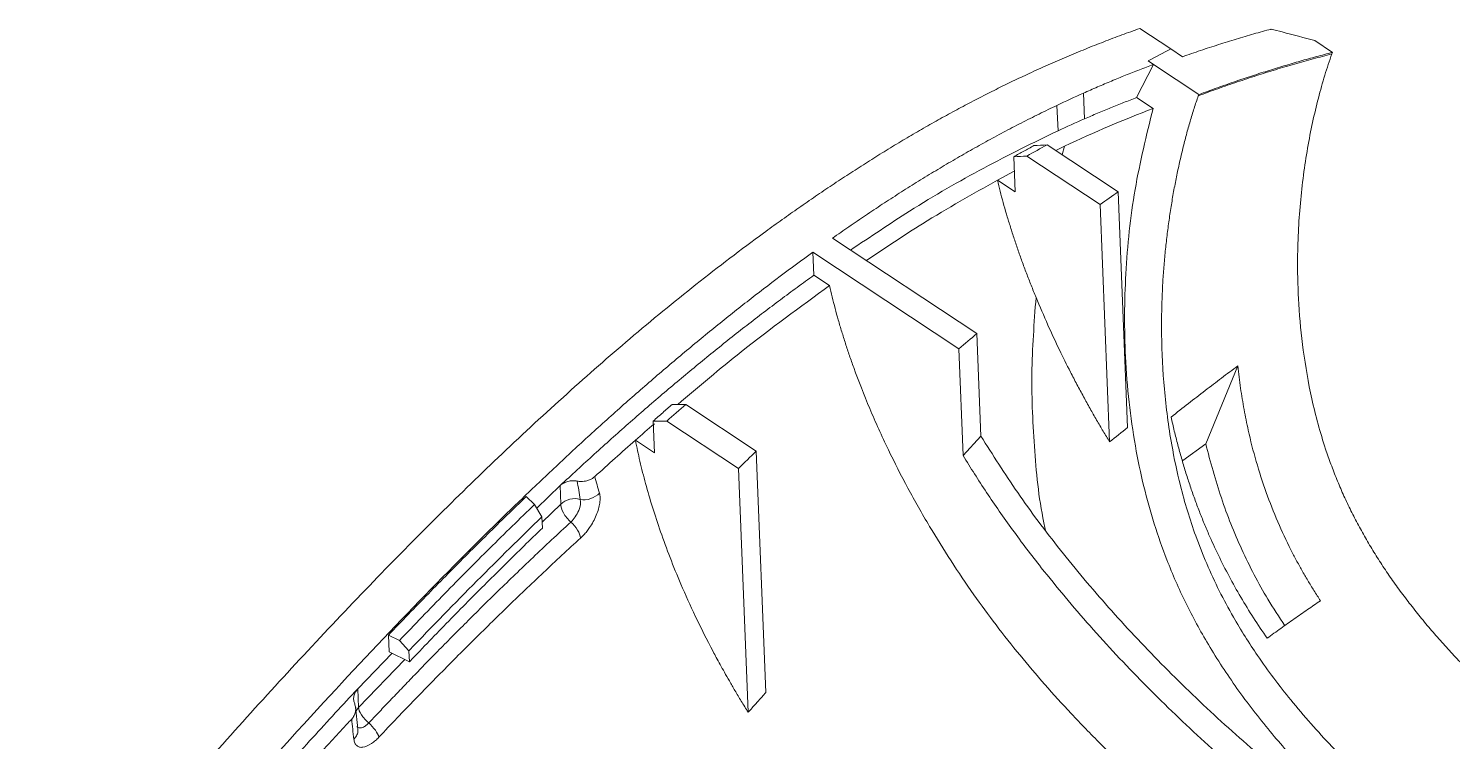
# Model space of a CAD drawing. Header units: inches. Extents: x 1631 to 3663, y 1126 to 1454.
# Drawn here: x 2515.8 to 2555.53, y 1400.93 to 1420.83 of the extents above; entities that cross this region are included whole.
import ezdxf

# ---------------------------------------------------------------- set-up
doc = ezdxf.new("R2010")
doc.units = ezdxf.units.IN
doc.header["$LTSCALE"] = 15

msp = doc.modelspace()

# ---------------------------------------------------------------- linework, layer by layer
at = {"color": 7, "linetype": 'Continuous', "lineweight": 15}
for p, q in [((2546.804, 1420.831), (2547.667, 1420.259)), ((2547.994, 1420.043), (2547.667, 1420.259)), ((2552.184, 1420.164), (2551.691, 1420.491)), ((2552.184, 1420.164), (2552.161, 1420.12)), ((2547.183, 1419.829), (2546.716, 1418.902)), ((2547.038, 1419.925), (2547.183, 1419.829)), ((2547.183, 1419.829), (2548.454, 1418.987)), ((2545.26, 1418.309), (2545.231, 1419.026)), ((2544.524, 1417.978), (2544.495, 1418.686)), ((2547.176, 1418.597), (2546.716, 1418.902)), ((2546.201, 1416.272), (2544.22, 1417.584)), ((2544.46, 1417.425), (2544.702, 1417.545)), ((2543.327, 1416.272), (2543.288, 1417.251)), ((2543.656, 1417.271), (2545.7, 1415.918)), ((2542.834, 1416.598), (2543.327, 1416.272)), ((2546.463, 1409.693), (2546.201, 1416.272)), ((2545.7, 1415.918), (2545.963, 1409.294)), ((2538.233, 1414.98), (2542.258, 1412.315)), ((2541.759, 1411.895), (2537.688, 1414.591)), ((2537.688, 1414.591), (2537.713, 1413.945)), ((2538.15, 1413.656), (2537.713, 1413.945)), ((2542.258, 1412.315), (2542.372, 1409.459)), ((2541.878, 1408.915), (2541.759, 1411.895)), ((2549.536, 1411.415), (2548.643, 1409.242)), ((2536.107, 1409.038), (2534.139, 1410.341)), ((2533.267, 1408.988), (2533.232, 1409.876)), ((2533.613, 1409.876), (2535.611, 1408.553)), ((2541.878, 1408.915), (2542.372, 1409.459)), ((2532.734, 1409.341), (2533.267, 1408.988)), ((2536.375, 1402.304), (2536.107, 1409.038)), ((2548.005, 1408.775), (2548.643, 1409.242)), ((2535.611, 1408.553), (2535.881, 1401.749)), ((2530.636, 1408.075), (2530.657, 1407.557)), ((2529.923, 1407.55), (2529.692, 1407.773)), ((2529.923, 1407.55), (2530.129, 1407.201)), ((2530.129, 1407.201), (2530.142, 1406.891)), ((2525.846, 1403.903), (2525.865, 1403.439)), ((2526.151, 1403.752), (2525.846, 1403.903)), ((2525.865, 1403.439), (2526.431, 1403.158)), ((2526.419, 1403.467), (2526.151, 1403.752)), ((2526.431, 1403.158), (2526.419, 1403.467)), ((2526.431, 1403.158), (2526.45, 1403.177)), ((2525.009, 1401.885), (2524.988, 1402.402)), ((2524.994, 1401.297), (2524.931, 1401.89))]:
    msp.add_line(p, q, dxfattribs=at)
at = {"color": 8, "linetype": 'Continuous', "lineweight": 15}
for p, q in [((2544.702, 1417.545), (2544.642, 1417.305)), ((2542.834, 1416.598), (2543.304, 1416.848)), ((2530.636, 1408.076), (2529.986, 1407.444)), ((2530.657, 1407.557), (2530.135, 1407.052)), ((2525.947, 1403.398), (2524.988, 1402.402)), ((2526.299, 1403.223), (2525.009, 1401.885)), ((2525.009, 1401.885), (2524.941, 1401.789))]:
    msp.add_line(p, q, dxfattribs=at)
at = {"color": 7, "linetype": 'Continuous', "lineweight": 15}
for points, knots in [([(2546.804, 1420.831), (2546.638, 1420.771), (2546.303, 1420.652), (2545.797, 1420.46), (2545.286, 1420.257), (2544.769, 1420.043), (2544.246, 1419.817), (2543.894, 1419.656), (2543.718, 1419.575)], [0, 0, 0, 0, 0.1645, 0.329761, 0.495856, 0.662867, 0.830883, 1, 1, 1, 1]), ([(2550.468, 1420.814), (2550.307, 1420.77), (2549.983, 1420.68), (2549.494, 1420.535), (2549, 1420.381), (2548.5, 1420.218), (2548.163, 1420.102), (2547.994, 1420.043)], [0, 0, 0, 0, 0.197404, 0.396057, 0.596003, 0.797297, 1, 1, 1, 1]), ([(2550.468, 1420.815), (2550.466, 1420.816), (2550.464, 1420.807), (2550.46, 1420.8), (2550.458, 1420.797), (2550.456, 1420.794)], [0, 0, 0, 0, 0.5, 0.5, 1, 1, 1, 1]), ([(2551.691, 1420.491), (2551.386, 1420.573), (2550.979, 1420.681), (2550.571, 1420.788), (2550.468, 1420.814)], [0, 0, 0, 0, 0.7477556, 1, 1, 1, 1]), ([(2552.161, 1420.12), (2551.988, 1420.074), (2551.641, 1419.984), (2551.118, 1419.837), (2550.59, 1419.682), (2550.058, 1419.516), (2549.522, 1419.34), (2548.981, 1419.153), (2548.617, 1419.019), (2548.435, 1418.952)], [0, 0, 0, 0, 0.141395, 0.28327, 0.425631, 0.568484, 0.711837, 0.855679, 1, 1, 1, 1]), ([(2548.454, 1418.987), (2548.616, 1419.047), (2548.938, 1419.167), (2549.417, 1419.335), (2549.89, 1419.495), (2550.358, 1419.645), (2550.822, 1419.786), (2551.28, 1419.92), (2551.734, 1420.046), (2552.034, 1420.125), (2552.184, 1420.164)], [0, 0, 0, 0, 0.12787, 0.254847, 0.380973, 0.506287, 0.630821, 0.754602, 0.877655, 1, 1, 1, 1]), ([(2559.106, 1400.236), (2558.977, 1400.33), (2558.718, 1400.52), (2558.334, 1400.816), (2557.95, 1401.122), (2557.569, 1401.438), (2557.192, 1401.764), (2556.819, 1402.099), (2556.452, 1402.443), (2556.092, 1402.794), (2555.74, 1403.152), (2555.397, 1403.517), (2555.065, 1403.889), (2554.744, 1404.266), (2554.435, 1404.648), (2554.139, 1405.034), (2553.856, 1405.424), (2553.588, 1405.818), (2553.335, 1406.215), (2553.097, 1406.615), (2552.875, 1407.018), (2552.667, 1407.424), (2552.475, 1407.834), (2552.298, 1408.249), (2552.135, 1408.669), (2551.875, 1409.412), (2551.587, 1410.476), (2551.351, 1411.831), (2551.228, 1413.105), (2551.197, 1414.202), (2551.221, 1415.142), (2551.277, 1415.953), (2551.365, 1416.737), (2551.48, 1417.488), (2551.619, 1418.205), (2551.78, 1418.882), (2551.958, 1419.519), (2552.094, 1419.923), (2552.161, 1420.12)], [0, 0, 0, 0, 0.0212668, 0.0427605, 0.0644313, 0.0862304, 0.10811, 0.1300236, 0.1519258, 0.173773, 0.1955233, 0.2171368, 0.2385761, 0.2598124, 0.2808253, 0.3015962, 0.322109, 0.3423502, 0.362309, 0.3819917, 0.4014445, 0.4207213, 0.4398766, 0.4589652, 0.4780423, 0.4971635, 0.5593513, 0.6191721, 0.6754639, 0.7274748, 0.7649063, 0.8016938, 0.8376658, 0.8726586, 0.9065194, 0.9391094, 0.970305, 1, 1, 1, 1]), ([(2545.231, 1419.026), (2545.363, 1419.084), (2545.625, 1419.2), (2546.016, 1419.366), (2546.407, 1419.527), (2546.796, 1419.682), (2547.054, 1419.78), (2547.183, 1419.829)], [0, 0, 0, 0, 0.199816, 0.399659, 0.599596, 0.799689, 1, 1, 1, 1]), ([(2543.718, 1419.575), (2543.564, 1419.503), (2543.258, 1419.36), (2542.797, 1419.134), (2542.335, 1418.9), (2541.874, 1418.659), (2541.412, 1418.409), (2540.949, 1418.15), (2540.486, 1417.883), (2540.022, 1417.607), (2539.558, 1417.323), (2539.094, 1417.031), (2538.629, 1416.732), (2538.165, 1416.424), (2537.701, 1416.11), (2537.237, 1415.788), (2536.774, 1415.46), (2535.838, 1414.782), (2534.439, 1413.716), (2532.608, 1412.214), (2530.805, 1410.634), (2528.45, 1408.454), (2525.457, 1405.477), (2521.894, 1401.65), (2518.184, 1397.421), (2514.655, 1393.214), (2511.279, 1389.069), (2508.184, 1385.186), (2505.116, 1381.276), (2502.08, 1377.361), (2499.106, 1373.481), (2496.19, 1369.628), (2493.327, 1365.796), (2490.492, 1361.95), (2487.691, 1358.102), (2485.85, 1355.524), (2484.933, 1354.24)], [0, 0, 0, 0, 0.0076531, 0.0152715, 0.022859, 0.0304193, 0.0379561, 0.0454731, 0.0529739, 0.060461, 0.0679339, 0.0753918, 0.0828336, 0.0902586, 0.0976656, 0.1050538, 0.1124222, 0.1197697, 0.1497211, 0.1789876, 0.2068696, 0.2358282, 0.2919307, 0.3517655, 0.4111143, 0.4775068, 0.5308096, 0.5842887, 0.6377522, 0.6910202, 0.7439578, 0.7953232, 0.8467404, 0.8980818, 0.9492143, 1, 1, 1, 1]), ([(2548.435, 1418.952), (2548.396, 1418.836), (2548.317, 1418.6), (2548.208, 1418.239), (2548.103, 1417.866), (2548.005, 1417.483), (2547.912, 1417.09), (2547.826, 1416.688), (2547.747, 1416.277), (2547.676, 1415.858), (2547.612, 1415.432), (2547.556, 1414.999), (2547.509, 1414.56), (2547.47, 1414.115), (2547.44, 1413.666), (2547.421, 1413.212), (2547.411, 1412.755), (2547.412, 1411.943), (2547.47, 1410.763), (2547.654, 1409.352), (2547.943, 1407.98), (2548.358, 1406.606), (2548.884, 1405.383), (2549.479, 1404.276), (2550.129, 1403.244), (2551.042, 1402.028), (2552.155, 1400.774), (2553.172, 1399.788), (2553.997, 1399.065), (2554.594, 1398.572), (2555.193, 1398.107), (2555.791, 1397.669), (2556.192, 1397.398), (2556.39, 1397.264)], [0, 0, 0, 0, 0.015909, 0.032153, 0.048709, 0.065557, 0.082674, 0.100039, 0.117628, 0.135419, 0.153388, 0.171512, 0.189767, 0.20813, 0.226578, 0.245087, 0.263636, 0.282206, 0.34356, 0.405416, 0.450704, 0.507744, 0.571697, 0.603677, 0.65236, 0.712248, 0.779763, 0.848247, 0.8795, 0.910446, 0.940941, 0.970841, 1, 1, 1, 1]), ([(2538.233, 1414.98), (2538.386, 1415.087), (2538.693, 1415.302), (2539.157, 1415.617), (2539.624, 1415.928), (2540.096, 1416.234), (2540.572, 1416.534), (2541.052, 1416.829), (2541.535, 1417.116), (2542.021, 1417.397), (2542.51, 1417.671), (2543.002, 1417.937), (2543.498, 1418.195), (2543.996, 1418.446), (2544.328, 1418.606), (2544.495, 1418.686)], [0, 0, 0, 0, 0.0720795, 0.1450009, 0.2187497, 0.2933107, 0.3686685, 0.4448077, 0.5217124, 0.5993699, 0.6777979, 0.7570339, 0.8371178, 0.9180917, 1, 1, 1, 1]), ([(2546.716, 1418.902), (2546.596, 1418.856), (2546.355, 1418.763), (2545.991, 1418.617), (2545.627, 1418.466), (2545.382, 1418.361), (2545.26, 1418.309)], [0, 0, 0, 0, 0.249906, 0.499825, 0.74983, 1, 1, 1, 1]), ([(2554.58, 1397.275), (2554.221, 1397.555), (2553.471, 1398.14), (2552.401, 1399.107), (2551.374, 1400.135), (2550.409, 1401.228), (2549.514, 1402.387), (2548.725, 1403.591), (2548.072, 1404.794), (2547.574, 1405.924), (2547.193, 1407.012), (2546.899, 1408.074), (2546.663, 1409.211), (2546.492, 1410.419), (2546.365, 1412.03), (2546.379, 1414.027), (2546.624, 1416.359), (2546.992, 1417.851), (2547.176, 1418.597)], [0, 0, 0, 0, 0.057088, 0.119366, 0.178489, 0.235663, 0.297035, 0.355576, 0.408711, 0.461097, 0.50377, 0.547611, 0.594814, 0.645528, 0.698073, 0.796084, 0.897891, 1, 1, 1, 1]), ([(2544.524, 1417.978), (2543.835, 1417.643), (2542.473, 1416.98), (2540.534, 1415.858), (2539.286, 1415.016), (2538.737, 1414.647)], [0, 0, 0, 0, 0.363731, 0.72037, 1, 1, 1, 1]), ([(2543.288, 1417.251), (2543.382, 1417.303), (2543.571, 1417.409), (2543.759, 1417.511), (2543.853, 1417.562)], [0, 0, 0, 0, 0.4992624, 1, 1, 1, 1]), ([(2542.834, 1416.598), (2542.14, 1416.21), (2540.932, 1415.535), (2539.701, 1414.707), (2539.177, 1414.355)], [0, 0, 0, 0, 0.574421, 1, 1, 1, 1]), ([(2543.91, 1413.326), (2543.864, 1413.439), (2543.772, 1413.666), (2543.642, 1414.003), (2543.517, 1414.339), (2543.399, 1414.672), (2543.288, 1415.003), (2543.183, 1415.33), (2543.084, 1415.654), (2542.993, 1415.974), (2542.909, 1416.289), (2542.859, 1416.495), (2542.834, 1416.599)], [0, 0, 0, 0, 0.098962, 0.19843, 0.298314, 0.398517, 0.498935, 0.599455, 0.699954, 0.800304, 0.900368, 1, 1, 1, 1]), ([(2486.081, 1353.572), (2486.572, 1354.262), (2487.557, 1355.644), (2489.048, 1357.713), (2490.551, 1359.785), (2492.066, 1361.857), (2493.592, 1363.928), (2495.126, 1365.996), (2496.669, 1368.061), (2498.218, 1370.121), (2499.773, 1372.173), (2501.882, 1374.939), (2504.561, 1378.416), (2507.825, 1382.601), (2511.121, 1386.77), (2514.444, 1390.886), (2517.752, 1394.877), (2520.947, 1398.603), (2523.919, 1401.921), (2526.661, 1404.831), (2528.73, 1406.906), (2530.222, 1408.335), (2531.168, 1409.219), (2532.111, 1410.075), (2533.051, 1410.903), (2533.987, 1411.702), (2534.919, 1412.472), (2535.847, 1413.21), (2536.77, 1413.92), (2537.382, 1414.368), (2537.688, 1414.591)], [0, 0, 0, 0, 0.0308275, 0.0617988, 0.0928892, 0.1240746, 0.1553313, 0.1866358, 0.2179654, 0.2492976, 0.2806104, 0.3118823, 0.3761177, 0.4407081, 0.5054385, 0.5700433, 0.634267, 0.6961642, 0.7521417, 0.8014734, 0.8484093, 0.8656591, 0.8827942, 0.8998198, 0.9167419, 0.9335677, 0.9503055, 0.9669603, 0.9835274, 1, 1, 1, 1]), ([(2537.713, 1413.945), (2537.558, 1413.833), (2537.247, 1413.609), (2536.78, 1413.263), (2536.312, 1412.91), (2535.842, 1412.548), (2535.372, 1412.178), (2534.901, 1411.801), (2534.429, 1411.415), (2533.957, 1411.023), (2533.484, 1410.623), (2533.01, 1410.216), (2532.536, 1409.802), (2532.062, 1409.38), (2531.587, 1408.952), (2531.111, 1408.518), (2530.795, 1408.223), (2530.636, 1408.076)], [0, 0, 0, 0, 0.065837, 0.1318, 0.197886, 0.26409, 0.330406, 0.39683, 0.463356, 0.529987, 0.596731, 0.663596, 0.730592, 0.797724, 0.864998, 0.932422, 1, 1, 1, 1]), ([(2538.15, 1413.656), (2537.328, 1413.058), (2535.916, 1412.03), (2534.503, 1410.839), (2533.914, 1410.341)], [0, 0, 0, 0, 0.582456, 1, 1, 1, 1]), ([(2538.15, 1413.656), (2538.174, 1413.551), (2538.222, 1413.341), (2538.304, 1413.022), (2538.393, 1412.698), (2538.49, 1412.371), (2538.594, 1412.04), (2538.705, 1411.706), (2538.915, 1411.108), (2539.253, 1410.241), (2539.76, 1409.116), (2540.319, 1408.017), (2540.905, 1406.98), (2541.522, 1405.987), (2542.331, 1404.788), (2543.21, 1403.63), (2544.151, 1402.523), (2544.901, 1401.696), (2545.715, 1400.856), (2546.507, 1400.088), (2547.253, 1399.398), (2547.94, 1398.786), (2548.411, 1398.386), (2548.65, 1398.183)], [0, 0, 0, 0, 0.023681, 0.047323, 0.070935, 0.094524, 0.118098, 0.141666, 0.165234, 0.243145, 0.318927, 0.38766, 0.454418, 0.513884, 0.571097, 0.672836, 0.72204, 0.771562, 0.824086, 0.87832, 0.917956, 0.958485, 1, 1, 1, 1]), ([(2545.963, 1409.294), (2545.903, 1409.394), (2545.779, 1409.598), (2545.597, 1409.909), (2545.415, 1410.229), (2545.232, 1410.56), (2545.049, 1410.9), (2544.822, 1411.336), (2544.546, 1411.891), (2544.221, 1412.588), (2544.018, 1413.07), (2543.91, 1413.326)], [0, 0, 0, 0, 0.071704, 0.146247, 0.223643, 0.303897, 0.387008, 0.472969, 0.626047, 0.801771, 1, 1, 1, 1]), ([(2547.677, 1409.988), (2547.838, 1410.114), (2548.156, 1410.363), (2548.626, 1410.726), (2549.085, 1411.076), (2549.386, 1411.302), (2549.536, 1411.415)], [0, 0, 0, 0, 0.257843, 0.510433, 0.757801, 1, 1, 1, 1]), ([(2551.844, 1404.863), (2551.784, 1404.957), (2551.663, 1405.144), (2551.49, 1405.428), (2551.325, 1405.712), (2551.169, 1405.995), (2550.936, 1406.442), (2550.644, 1407.068), (2550.32, 1407.893), (2550.043, 1408.748), (2549.846, 1409.521), (2549.709, 1410.203), (2549.61, 1410.801), (2549.561, 1411.207), (2549.536, 1411.415)], [0, 0, 0, 0, 0.047683, 0.094676, 0.141013, 0.186729, 0.231859, 0.354295, 0.479321, 0.608232, 0.737172, 0.821161, 0.908719, 1, 1, 1, 1]), ([(2533.232, 1409.876), (2533.32, 1409.954), (2533.496, 1410.11), (2533.671, 1410.264), (2533.759, 1410.341)], [0, 0, 0, 0, 0.502516, 1, 1, 1, 1]), ([(2547.677, 1409.988), (2547.707, 1409.858), (2547.765, 1409.601), (2547.863, 1409.217), (2547.967, 1408.84), (2548.077, 1408.47), (2548.194, 1408.106), (2548.318, 1407.75), (2548.447, 1407.402), (2548.582, 1407.06), (2548.761, 1406.636), (2548.994, 1406.13), (2549.293, 1405.542), (2549.62, 1404.959), (2549.973, 1404.381), (2550.228, 1404.005), (2550.356, 1403.816)], [0, 0, 0, 0, 0.061251, 0.121399, 0.18047, 0.238494, 0.295497, 0.351514, 0.406583, 0.460742, 0.514032, 0.609138, 0.705059, 0.80203, 0.900272, 1, 1, 1, 1]), ([(2542.372, 1409.459), (2542.702, 1408.934), (2543.362, 1407.885), (2544.57, 1406.275), (2545.914, 1404.671), (2547.388, 1403.096), (2548.963, 1401.576), (2550.616, 1400.135), (2552.319, 1398.797), (2554.044, 1397.584), (2555.764, 1396.516), (2557.449, 1395.61), (2559.074, 1394.88), (2560.61, 1394.34), (2562.036, 1393.995), (2563.316, 1393.863), (2564.27, 1393.89), (2564.724, 1394.035), (2564.868, 1394.081)], [0, 0, 0, 0, 0.064662, 0.129325, 0.193987, 0.258649, 0.323312, 0.387974, 0.452636, 0.517298, 0.581961, 0.646623, 0.711285, 0.775948, 0.84061, 0.905272, 0.969935, 1, 1, 1, 1]), ([(2535.881, 1401.749), (2535.816, 1401.854), (2535.69, 1402.058), (2535.515, 1402.349), (2535.36, 1402.617), (2535.222, 1402.859), (2535.101, 1403.077), (2534.995, 1403.27), (2534.753, 1403.724), (2534.408, 1404.413), (2534.015, 1405.285), (2533.697, 1406.068), (2533.434, 1406.785), (2533.207, 1407.472), (2533.016, 1408.128), (2532.857, 1408.751), (2532.774, 1409.147), (2532.734, 1409.341)], [0, 0, 0, 0, 0.037814, 0.072951, 0.105326, 0.134872, 0.161536, 0.185271, 0.206041, 0.329398, 0.443443, 0.541024, 0.637263, 0.731712, 0.823932, 0.913497, 1, 1, 1, 1]), ([(2548.643, 1409.242), (2548.777, 1408.736), (2549.043, 1407.735), (2549.634, 1406.281), (2550.238, 1405.087), (2550.691, 1404.409), (2550.854, 1404.166)], [0, 0, 0, 0, 0.284458, 0.561245, 0.842209, 1, 1, 1, 1]), ([(2564.884, 1393.68), (2564.826, 1393.657), (2564.712, 1393.61), (2564.531, 1393.549), (2564.344, 1393.495), (2564.15, 1393.45), (2563.949, 1393.413), (2563.742, 1393.383), (2563.527, 1393.361), (2563.306, 1393.348), (2563.078, 1393.342), (2562.519, 1393.347), (2561.564, 1393.446), (2560.117, 1393.795), (2558.554, 1394.345), (2556.919, 1395.084), (2555.241, 1395.989), (2553.55, 1397.041), (2551.853, 1398.232), (2550.159, 1399.56), (2548.495, 1401.006), (2546.893, 1402.552), (2545.396, 1404.153), (2544.339, 1405.417), (2543.646, 1406.313), (2543.255, 1406.839), (2542.883, 1407.362), (2542.528, 1407.883), (2542.191, 1408.401), (2541.982, 1408.744), (2541.878, 1408.915)], [0, 0, 0, 0, 0.012344, 0.024658, 0.036948, 0.049223, 0.061491, 0.073758, 0.086034, 0.098326, 0.110642, 0.122989, 0.186507, 0.25004, 0.313559, 0.377092, 0.43854, 0.500003, 0.561451, 0.622914, 0.686432, 0.749965, 0.813484, 0.877017, 0.897572, 0.918056, 0.938505, 0.958954, 0.979441, 1, 1, 1, 1]), ([(2530.636, 1408.076), (2530.651, 1408.089), (2530.681, 1408.114), (2530.733, 1408.146), (2530.79, 1408.173), (2530.872, 1408.199), (2530.981, 1408.217), (2531.068, 1408.206), (2531.112, 1408.201)], [0, 0, 0, 0, 0.126499, 0.250842, 0.375261, 0.501983, 0.75126, 1, 1, 1, 1]), ([(2531.601, 1408.326), (2531.585, 1408.313), (2531.548, 1408.282), (2531.474, 1408.241), (2531.366, 1408.202), (2531.239, 1408.185), (2531.149, 1408.196), (2531.112, 1408.201)], [0, 0, 0, 0, 0.130978, 0.297669, 0.500538, 0.793512, 1, 1, 1, 1]), ([(2531.112, 1408.201), (2531.126, 1408.116), (2531.152, 1407.948), (2531.182, 1407.777), (2531.196, 1407.691)], [0, 0, 0, 0, 0.501557, 1, 1, 1, 1]), ([(2531.732, 1407.866), (2531.673, 1407.801), (2531.585, 1407.743), (2531.389, 1407.679), (2531.284, 1407.674), (2531.196, 1407.691)], [0, 0, 0, 0, 0.5, 0.5, 1, 1, 1, 1]), ([(2531.732, 1407.866), (2531.737, 1407.847), (2531.747, 1407.808), (2531.752, 1407.741), (2531.751, 1407.668), (2531.741, 1407.565), (2531.71, 1407.425), (2531.647, 1407.248), (2531.563, 1407.07), (2531.47, 1406.918), (2531.379, 1406.795), (2531.295, 1406.696), (2531.236, 1406.64), (2531.207, 1406.611)], [0, 0, 0, 0, 0.063599, 0.126547, 0.189623, 0.253593, 0.374851, 0.500231, 0.625093, 0.746323, 0.831643, 0.915597, 1, 1, 1, 1]), ([(2529.692, 1407.773), (2529.512, 1407.599), (2529.15, 1407.25), (2528.607, 1406.717), (2528.06, 1406.175), (2527.511, 1405.622), (2526.958, 1405.058), (2526.403, 1404.486), (2526.032, 1404.098), (2525.846, 1403.903)], [0, 0, 0, 0, 0.139564, 0.280206, 0.421938, 0.564773, 0.708722, 0.853795, 1, 1, 1, 1]), ([(2526.151, 1403.752), (2526.362, 1403.972), (2526.782, 1404.412), (2527.413, 1405.061), (2528.043, 1405.7), (2528.671, 1406.328), (2529.297, 1406.945), (2529.715, 1407.349), (2529.923, 1407.55)], [0, 0, 0, 0, 0.168831, 0.336786, 0.50387, 0.670092, 0.835465, 1, 1, 1, 1]), ([(2530.657, 1407.557), (2530.652, 1407.497), (2530.675, 1407.409), (2530.779, 1407.222), (2530.858, 1407.128), (2530.934, 1407.059)], [0, 0, 0, 0, 0.5, 0.5, 1, 1, 1, 1]), ([(2530.657, 1407.557), (2530.721, 1407.622), (2530.808, 1407.671), (2530.999, 1407.718), (2531.102, 1407.717), (2531.196, 1407.691)], [0, 0, 0, 0, 0.5, 0.5, 1, 1, 1, 1]), ([(2531.196, 1407.691), (2531.218, 1407.617), (2531.202, 1407.5), (2531.104, 1407.26), (2531.022, 1407.139), (2530.934, 1407.059)], [0, 0, 0, 0, 0.5, 0.5, 1, 1, 1, 1]), ([(2530.934, 1407.059), (2530.755, 1406.893), (2530.402, 1406.566), (2529.885, 1406.078), (2529.388, 1405.603), (2528.913, 1405.142), (2528.459, 1404.697), (2528.026, 1404.267), (2527.614, 1403.853), (2527.223, 1403.456), (2526.852, 1403.077), (2526.502, 1402.716), (2526.172, 1402.373), (2525.862, 1402.049), (2525.573, 1401.744), (2525.387, 1401.547), (2525.297, 1401.452)], [0, 0, 0, 0, 0.094485, 0.185417, 0.272798, 0.356629, 0.436911, 0.513647, 0.586839, 0.656486, 0.72259, 0.785152, 0.844173, 0.899654, 0.951596, 1, 1, 1, 1]), ([(2531.207, 1406.611), (2531.199, 1406.673), (2531.169, 1406.754), (2531.07, 1406.917), (2531.002, 1406.997), (2530.934, 1407.059)], [0, 0, 0, 0, 0.5, 0.5, 1, 1, 1, 1]), ([(2531.207, 1406.611), (2531.033, 1406.452), (2530.686, 1406.134), (2530.167, 1405.649), (2529.65, 1405.158), (2529.135, 1404.663), (2528.623, 1404.163), (2528.113, 1403.659), (2527.604, 1403.15), (2527.098, 1402.636), (2526.592, 1402.117), (2526.086, 1401.59), (2525.748, 1401.235), (2525.578, 1401.056)], [0, 0, 0, 0, 0.091348, 0.182618, 0.273761, 0.36473, 0.455496, 0.546096, 0.636579, 0.72699, 0.817418, 0.908256, 1, 1, 1, 1]), ([(2530.142, 1406.891), (2529.97, 1406.726), (2529.626, 1406.394), (2529.108, 1405.885), (2528.585, 1405.366), (2528.058, 1404.836), (2527.525, 1404.294), (2526.989, 1403.741), (2526.63, 1403.366), (2526.45, 1403.177)], [0, 0, 0, 0, 0.138117, 0.277788, 0.41903, 0.561857, 0.706285, 0.852328, 1, 1, 1, 1]), ([(2551.844, 1404.863), (2551.724, 1404.78), (2551.481, 1404.614), (2551.112, 1404.357), (2550.737, 1404.091), (2550.484, 1403.908), (2550.356, 1403.816)], [0, 0, 0, 0, 0.24515, 0.49349, 0.745092, 1, 1, 1, 1]), ([(2524.988, 1402.402), (2524.78, 1402.179), (2524.359, 1401.727), (2523.722, 1401.034), (2523.075, 1400.322), (2522.415, 1399.589), (2521.745, 1398.835), (2521.062, 1398.06), (2520.368, 1397.265), (2519.662, 1396.449), (2518.945, 1395.612), (2518.216, 1394.754), (2517.476, 1393.875), (2516.724, 1392.976), (2515.96, 1392.057), (2514.549, 1390.347), (2512.503, 1387.831), (2509.841, 1384.497), (2507.201, 1381.143), (2504.586, 1377.789), (2502.861, 1375.547), (2502.001, 1374.429)], [0, 0, 0, 0, 0.026101, 0.0527581, 0.0799762, 0.1077598, 0.1361132, 0.1650401, 0.1945441, 0.2246273, 0.2552915, 0.2865374, 0.3183654, 0.3507748, 0.3837646, 0.4173328, 0.5340731, 0.6510513, 0.7679122, 0.8843122, 1, 1, 1, 1]), ([(2524.904, 1401.984), (2524.898, 1402.001), (2524.885, 1402.036), (2524.876, 1402.091), (2524.874, 1402.146), (2524.884, 1402.22), (2524.914, 1402.31), (2524.963, 1402.372), (2524.988, 1402.402)], [0, 0, 0, 0, 0.12615, 0.25021, 0.374286, 0.500483, 0.750303, 1, 1, 1, 1]), ([(2536.375, 1402.304), (2536.352, 1402.278), (2536.305, 1402.225), (2536.213, 1402.118), (2536.105, 1402.003), (2535.987, 1401.87), (2535.917, 1401.789), (2535.881, 1401.749)], [0, 0, 0, 0, 0.1421229, 0.2836567, 0.5685604, 0.7835481, 1, 1, 1, 1]), ([(2524.821, 1401.561), (2524.834, 1401.576), (2524.86, 1401.607), (2524.89, 1401.656), (2524.913, 1401.709), (2524.933, 1401.782), (2524.939, 1401.876), (2524.916, 1401.948), (2524.904, 1401.984)], [0, 0, 0, 0, 0.12642, 0.250454, 0.374212, 0.499818, 0.749638, 1, 1, 1, 1]), ([(2525.297, 1401.452), (2525.222, 1401.518), (2525.145, 1401.602), (2525.039, 1401.762), (2525.011, 1401.835), (2525.009, 1401.885)], [0, 0, 0, 0, 0.5, 0.5, 1, 1, 1, 1]), ([(2524.821, 1401.562), (2524.73, 1401.464), (2524.549, 1401.268), (2524.275, 1400.971), (2524, 1400.67), (2523.815, 1400.468), (2523.723, 1400.366)], [0, 0, 0, 0, 0.246582, 0.49529, 0.74705, 1, 1, 1, 1]), ([(2525.578, 1401.056), (2525.566, 1401.108), (2525.533, 1401.177), (2525.431, 1401.32), (2525.364, 1401.393), (2525.297, 1401.452)], [0, 0, 0, 0, 0.5, 0.5, 1, 1, 1, 1]), ([(2525.578, 1401.056), (2525.563, 1401.04), (2525.532, 1401.008), (2525.463, 1400.943), (2525.325, 1400.84), (2525.165, 1400.767), (2525.035, 1400.773), (2524.959, 1400.814), (2524.902, 1400.885), (2524.888, 1400.959), (2524.88, 1400.996)], [0, 0, 0, 0, 0.050132, 0.096486, 0.216167, 0.481444, 0.607627, 0.739358, 0.869126, 1, 1, 1, 1])]:
    msp.add_open_spline(points, degree=3, knots=knots, dxfattribs=at)
for points in [[(2547.667, 1420.259), (2547.458, 1420.151), (2547.248, 1420.04), (2547.038, 1419.925)], [(2544.495, 1418.686), (2544.742, 1418.803), (2544.987, 1418.916), (2545.231, 1419.026)], [(2548.454, 1418.987), (2548.448, 1418.976), (2548.442, 1418.964), (2548.435, 1418.952)], [(2547.176, 1418.597), (2546.362, 1418.288), (2545.538, 1417.939), (2544.702, 1417.545)], [(2545.26, 1418.309), (2545.016, 1418.202), (2544.77, 1418.092), (2544.524, 1417.978)], [(2544.22, 1417.584), (2544.033, 1417.482), (2543.845, 1417.378), (2543.656, 1417.271)], [(2543.853, 1417.562), (2543.976, 1417.57), (2544.098, 1417.577), (2544.22, 1417.584)], [(2543.656, 1417.271), (2543.534, 1417.265), (2543.411, 1417.258), (2543.288, 1417.251)], [(2545.7, 1415.918), (2545.867, 1416.038), (2546.035, 1416.156), (2546.201, 1416.272)], [(2541.759, 1411.895), (2541.926, 1412.037), (2542.092, 1412.177), (2542.258, 1412.315)], [(2534.139, 1410.341), (2533.964, 1410.187), (2533.788, 1410.032), (2533.613, 1409.876)], [(2533.759, 1410.341), (2533.886, 1410.341), (2534.012, 1410.341), (2534.139, 1410.341)], [(2532.734, 1409.341), (2532.911, 1409.496), (2533.087, 1409.65), (2533.263, 1409.803)], [(2533.613, 1409.876), (2533.486, 1409.876), (2533.359, 1409.876), (2533.232, 1409.876)], [(2546.463, 1409.693), (2546.297, 1409.562), (2546.13, 1409.429), (2545.963, 1409.294)], [(2532.734, 1409.341), (2532.355, 1409.008), (2531.978, 1408.67), (2531.601, 1408.326)], [(2535.611, 1408.553), (2535.776, 1408.716), (2535.942, 1408.877), (2536.107, 1409.038)], [(2531.601, 1408.326), (2531.642, 1408.177), (2531.686, 1408.023), (2531.732, 1407.866)], [(2530.129, 1407.201), (2528.939, 1406.058), (2527.708, 1404.819), (2526.437, 1403.487)], [(2526.437, 1403.487), (2526.431, 1403.48), (2526.425, 1403.474), (2526.419, 1403.467)], [(2524.88, 1400.996), (2524.857, 1401.188), (2524.837, 1401.377), (2524.821, 1401.562)]]:
    msp.add_open_spline(points, degree=3, dxfattribs=at)
at = {"color": 8, "linetype": 'Continuous', "lineweight": 15}
for points, knots in [([(2544.176, 1406.836), (2544.17, 1406.86), (2543.999, 1407.59), (2543.853, 1409.056), (2543.752, 1411.208), (2543.857, 1412.619), (2543.91, 1413.326)], [0, 0, 0, 0, 0.011025, 0.335441, 0.666588, 1, 1, 1, 1]), ([(2525.297, 1401.452), (2525.279, 1401.434), (2525.24, 1401.394), (2525.181, 1401.353), (2525.121, 1401.323), (2525.069, 1401.31), (2525.021, 1401.315), (2524.988, 1401.331), (2524.975, 1401.352), (2524.971, 1401.359)], [0, 0, 0, 0, 0.137375, 0.302221, 0.436335, 0.60631, 0.747285, 0.911834, 1, 1, 1, 1]), ([(2524.88, 1400.996), (2524.907, 1401.027), (2524.962, 1401.092), (2525, 1401.199), (2524.993, 1401.269), (2524.99, 1401.3)], [0, 0, 0, 0, 0.346231, 0.707194, 1, 1, 1, 1])]:
    msp.add_open_spline(points, degree=3, knots=knots, dxfattribs=at)

doc.saveas('drawing.dxf')
